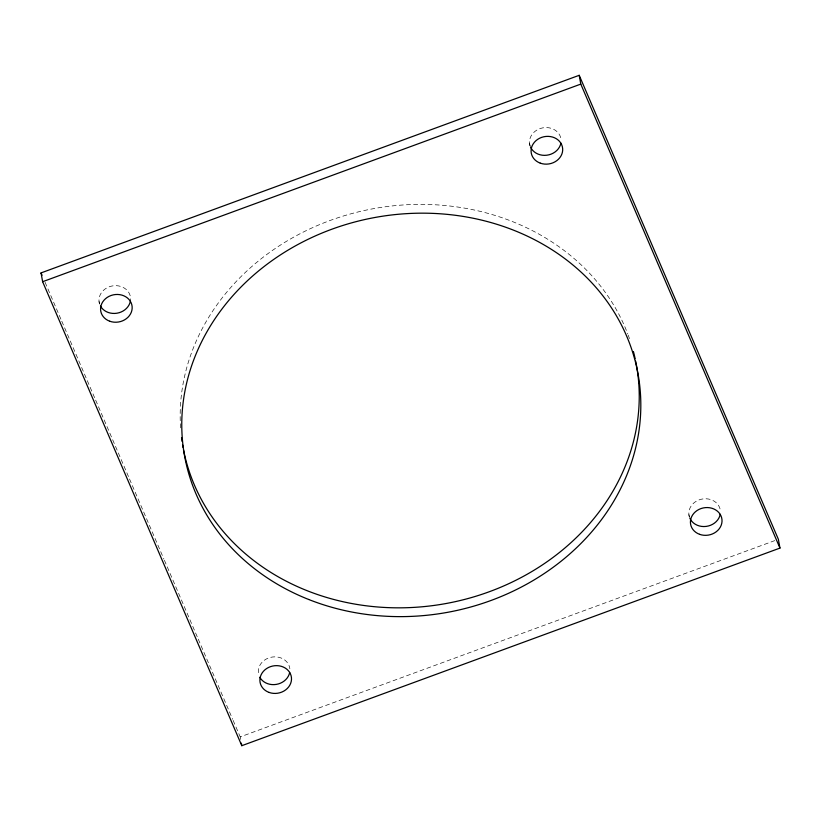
<?xml version="1.0" encoding="UTF-8"?>
<svg xmlns="http://www.w3.org/2000/svg" width="821" height="821" viewBox="0 0 821 821"><rect width="100%" height="100%" fill="white"/><g stroke="black" fill="none" stroke-linecap="round" stroke-linejoin="round"><path stroke-width="0.62" stroke-dasharray="4.11 3.08" d="M240.666 739.413L240.214 736.899L774.757 540.618M45.093 282.332L61.267 320.016M61.78 321.196L95.133 398.924M95.647 400.104L129.01 477.822M129.513 479.002L163.882 559.08M164.395 560.261L197.748 637.979M198.261 639.159L232.63 719.237M233.133 720.417L240.214 736.899M688.891 514.603L689.342 517.117M529.555 143.418L530.007 145.922M99.033 301.502L99.485 304.016M180.589 427.864A230.403 200.735 -10.2 0 1 366.628 210.012A230.403 200.735 -10.2 0 1 627.757 333.942M628.188 335.101A230.403 200.735 -10.2 0 1 629.45 338.591M99.526 303.862A15.876 13.834 -10.2 0 1 114.006 285.718A15.876 13.834 -10.2 0 1 130.375 301.225M530.048 145.779A15.876 13.834 -10.2 0 1 542.476 127.922A15.876 13.834 -10.2 0 1 561.051 139.508M689.383 516.963A15.876 13.834 -10.2 0 1 701.801 499.117A15.876 13.834 -10.2 0 1 720.386 510.703M258.369 672.697A15.876 13.834 -10.2 0 1 272.654 656.985A15.876 13.834 -10.2 0 1 289.864 668.787"/><path stroke-width="1.23" d="M41.05 272.911L579.205 75.306L778.37 539.294L779.95 548.089L241.795 745.694L42.63 281.706L41.05 272.911L42.066 275.271M42.63 281.706L580.786 84.101L579.205 75.306M580.786 84.101L779.95 548.089M241.343 743.179L241.795 745.694M635.67 361.158A230.403 200.735 -10.2 0 1 449.323 602.901A230.403 200.735 -10.2 0 1 183.504 449.836M183.042 447.424A230.403 200.735 -10.2 0 1 182.611 444.992M182.036 441.349A230.403 200.735 -10.2 0 1 181.544 437.685M633.422 351.562A230.403 200.735 -10.2 0 1 635.156 358.746M130.375 301.225A15.876 13.834 -10.2 0 1 116.931 313.212A15.876 13.834 -10.2 0 1 100.48 306.089M560.897 143.141A15.876 13.834 -10.2 0 1 546.765 155.22A15.876 13.834 -10.2 0 1 530.469 146.908M720.222 514.326A15.876 13.834 -10.2 0 1 706.101 526.415A15.876 13.834 -10.2 0 1 689.804 518.102M289.7 672.42A15.876 13.834 -10.2 0 1 276.256 684.406A15.876 13.834 -10.2 0 1 259.816 677.284M308.634 599.463A230.403 200.735 -10.2 0 0 640.411 393.136A230.403 200.735 -10.2 0 0 284.825 252.098A230.403 200.735 -10.2 0 0 308.634 599.463M109.757 321.237A15.876 13.834 -10.2 0 0 132.109 306.397A15.876 13.834 -10.2 0 0 107.223 297.407A15.876 13.834 -10.2 0 0 109.757 321.237M540.28 163.153A15.876 13.834 -10.2 0 0 562.631 148.303A15.876 13.834 -10.2 0 0 537.745 139.313A15.876 13.834 -10.2 0 0 540.28 163.153M699.615 534.338A15.876 13.834 -10.2 0 0 721.967 519.498A15.876 13.834 -10.2 0 0 697.08 510.508A15.876 13.834 -10.2 0 0 699.615 534.338M269.093 692.431A15.876 13.834 -10.2 0 0 291.445 677.582A15.876 13.834 -10.2 0 0 266.558 668.592A15.876 13.834 -10.2 0 0 269.093 692.431"/></g></svg>
